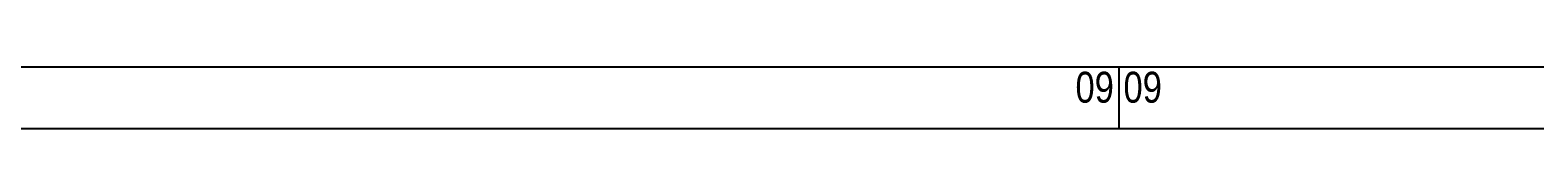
# Model space of a CAD drawing. Extents: x -3873 to 164127, y 7129 to 96529.
# Drawn here: x 20497 to 44868, y 7129 to 8129 of the extents above; entities that cross this region are included whole.
import ezdxf
from ezdxf.enums import TextEntityAlignment as Align

# ---------------------------------------------------------------- set-up
doc = ezdxf.new("R2010")
doc.units = 0
doc.layers.get('0').update_dxf_attribs({"linetype": 'CONTINUOUS'})
doc.layers.add('LAYOUT', color=90, linetype='CONTINUOUS')
doc.styles.add('025_100', font='arial.ttf', dxfattribs={"height": 250})
doc.styles.add('035_100', font='arial.ttf', dxfattribs={"height": 350})
doc.styles.add('050_100', font='arial.ttf', dxfattribs={"height": 500})

# ---------------------------------------------------------------- blocks, each defined once
blk = doc.blocks.new('*U401')
at = {"color": 7, "linetype": 'Continuous'}
blk.add_line((-1000, 1000), (-167000, 1000), dxfattribs=at)
at = {"color": 3, "linetype": 'Continuous'}
for p, q in [((-126000, 1000), (-126000, 0)), ((-126000, 1000), (-126000, 0)), ((0, 0), (-168000, 0))]:
    blk.add_line(p, q, dxfattribs=at)
at = {"color": 2, "style": '050_100', "width": 0.800937}
blk.add_text('09 09', height=500, dxfattribs=at).set_placement((-126700, 424), (-125300, 424), align=Align.FIT)
at = {"color": 1, "linetype": 'Continuous', "ltscale": 50}
for tag, p, height, style in [('PROJECT', (-13710, 8757), 400, '035_100'), ('drawingnr', (-9521, 1405), 550, '050_100')]:
    blk.add_attdef(tag, p, '', height=height, dxfattribs=dict(at, style=style))
at = {"color": 4, "linetype": 'Continuous', "ltscale": 50}
for tag, p, height, style in [('bird', (-17252, 4446), 250, '025_100'), ('capacity', (-12319, 4446), 250, '025_100'), ('title1', (-8362, 4404), 350, '035_100'), ('w1', (-17252, 3796), 250, '025_100'), ('w2', (-16208, 3796), 250, '025_100'), ('w3', (-15164, 3796), 250, '025_100'), ('drawn', (-12319, 3796), 250, '025_100'), ('title2', (-8362, 3754), 350, '035_100'), ('title3', (-8362, 3104), 350, '035_100'), ('scald', (-17252, 3146), 250, '025_100'), ('check', (-12319, 3146), 250, '025_100'), ('scale', (-12319, 2496), 250, '025_100'), ('date', (-12319, 1846), 250, '025_100'), ('dept', (-12319, 1196), 250, '025_100')]:
    blk.add_attdef(tag, p, '', height=height, dxfattribs=dict(at, style=style))

msp = doc.modelspace()

# ---------------------------------------------------------------- block references
at = {"layer": 'LAYOUT', "linetype": 'Continuous', "ltscale": 50}
msp.add_blockref('*U401', (164127, 7129), dxfattribs=at)

doc.saveas('drawing.dxf')
